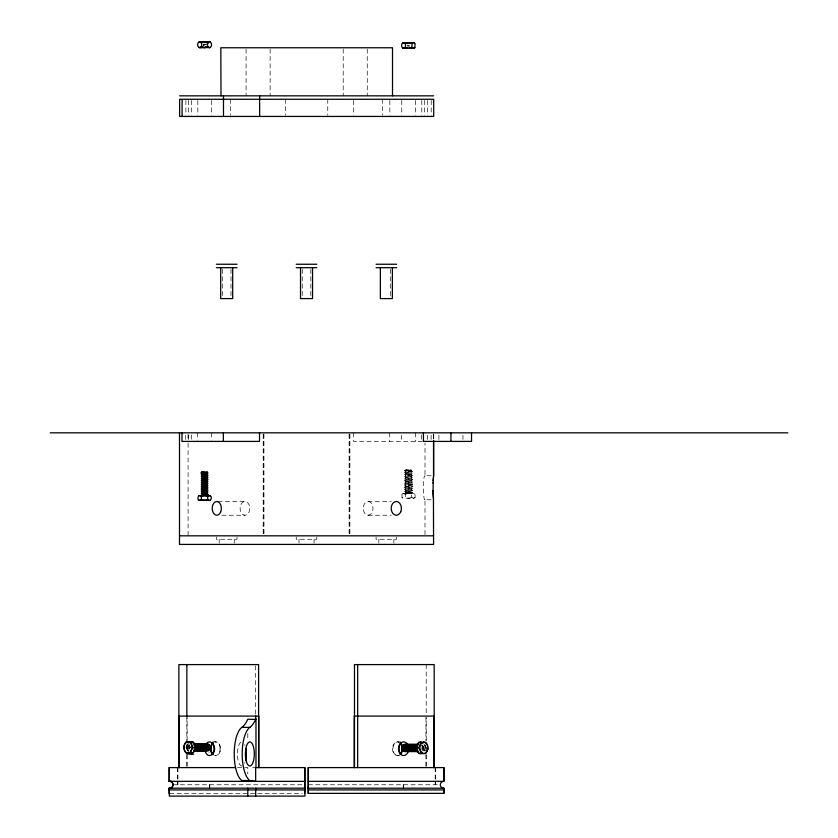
<?xml version="1.0" encoding="UTF-8"?>
<svg xmlns="http://www.w3.org/2000/svg" width="838" height="838" viewBox="0 0 838 838"><rect width="100%" height="100%" fill="white"/><g stroke="black" fill="none" stroke-linecap="round" stroke-linejoin="round"><path stroke-width="0.63" stroke-dasharray="4.19 3.14" d="M187.115 766.309L187.115 754.724M187.115 749.57L187.115 741.85M187.115 740.562L187.115 717.38M403.235 788.631L403.235 784.766M403.497 788.631L403.497 784.766M424.992 534.539L425.002 499.783L431.13 499.783M426.217 766.309L426.217 754.724M426.217 749.57L426.217 747.004M426.217 740.562L426.217 717.38M433.759 434.974L433.759 440.338M191.514 100.497L191.546 115.215M422.111 749.444L422.174 747.58M422.216 748.763L422.163 749.099M190.645 746.941L190.593 747.884L190.645 747.056A2.839 2.011 -89.9 0 0 190.236 747.842M189.032 744.678L186.843 748.889L188.131 750.722M189.398 746.375L189.66 745.684A2.839 2.011 -90 0 0 189.639 749.078M189.618 746.04L189.44 748.763M190.216 747.873L190.614 746.857M423.379 749.413L423.494 747.36L422.163 745.485M188.121 743.568L186.015 747.412L183.91 747.412M189.524 746.019L189.262 747.412L189.482 746.365M423.368 749.444L423.075 750.199M422.132 749.769L422.184 746.176A2.839 2.011 89.9 0 1 422.153 749.57M405.718 471.752L404.754 470.767L405.697 469.825L411.374 469.825C413.134 472.004 403.644 470.872 406.734 471.983C412.474 471.312 413.752 475.555 407.331 475.156C402.23 476.298 415.281 475.062 411.353 478.383C409.698 478.802 402.785 479.189 408.012 479.703M411.353 470.809L405.843 469.877M408.357 479.745L411.29 480.153L412.296 481.222L411.175 482.238L405.697 483.076L408.012 483.484M411.353 474.591L408.357 474.067M408.357 481.63L411.29 482.049L412.296 483.107L411.175 484.134L405.697 484.961L408.012 485.38M405.718 479.326C402.711 475.261 414.443 478.54 411.374 474.559M408.714 483.568C421.305 486.197 398.878 486.721 408.012 487.276M408.714 485.453C421.441 488.093 398.773 488.606 408.012 489.162M405.718 483.107C403.57 479.294 410.871 482.049 412.296 479.326C411.06 476.497 403.403 479.305 405.791 475.429M408.714 489.245C421.441 491.885 398.773 492.398 408.012 492.954M411.353 487.842L408.714 487.349M411.353 491.623L408.714 491.131M423.064 750.23L422.394 751.089M405.718 475.544C402.617 471.522 414.506 474.706 411.374 470.767M408.012 481.599C406.713 481.829 403.193 480.53 405.791 479.21M405.718 485.003L404.754 484.018L405.718 483.034M194.196 754.053L186.665 754.053M405.718 488.784L404.754 487.8L405.718 486.815M405.718 492.576C402.617 488.554 414.506 491.738 411.374 487.8M405.718 471.679C403.371 473.103 406.713 474.214 408.012 474.025M405.718 484.93L404.785 485.872L405.718 486.899M405.718 488.711C403.371 490.136 406.713 491.246 408.012 491.058M405.697 493.477L405.718 492.503M401.978 494.357L402.858 493.477L414.202 493.477L415.093 494.357L415.093 497.332L414.213 498.212L402.879 498.212L401.978 497.332L401.978 494.357L403.507 493.488M408.714 493.027C410.086 493.561 413.721 493.509 411.374 491.592M403.738 493.488C406.021 493.676 406.147 497.709 403.968 498.17A5.698 2.849 90 0 1 403.277 498.17L401.978 497.332M413.344 498.212C410.955 498.013 410.955 493.687 413.344 493.488M415.093 497.332L413.574 498.212M208.714 752.084L209.353 752.084M188.414 751.11A5.677 4.012 -90 0 1 188.11 748.428L191.242 746.312M405.257 494.357L407.855 493.519A5.698 5.698 0 0 1 409.227 493.519L411.814 494.357M411.814 497.332L409.227 498.17A5.688 5.688 0 0 1 407.844 498.17L405.257 497.332M404.785 474.518L412.202 473.68L404.785 472.622L412.296 471.752M404.785 476.413L412.296 475.544M404.785 480.195L412.296 479.326M404.785 483.976L412.296 483.107M404.785 487.768L412.296 486.899M412.296 485.003L404.785 485.872L412.327 486.857M404.785 491.55L412.202 490.722L404.785 489.654L412.296 488.784M411.29 470.39L408.232 470.045M405.257 492.985L409.583 492.734M412.275 492.555L409.133 492.744M404.764 470.767L405.582 470.673M206.358 44.1L203.152 44.404M407.446 45.095L408.169 45.032M411.123 470.401L408.399 470.537M203.184 45.315L204.116 45.242M407.593 46.017L409.489 45.88M406.168 470.642L408.85 470.516M422.457 441.406L353.563 441.406L353.563 432.827M431.13 475.743L425.002 475.743L424.992 443.229M217.985 501.491L244.947 501.491A6.872 4.86 -90 0 1 249.148 511.798A6.872 4.86 -90 0 1 240.736 511.798A6.872 4.86 -90 0 1 244.947 501.491M368.133 501.491A6.872 4.86 -90 0 1 372.334 511.798A6.872 4.86 -90 0 1 363.922 511.798A6.872 4.86 -90 0 1 368.133 501.491L391.241 501.491M221.84 515.234L244.947 515.234M368.133 515.234L391.241 515.234M212.527 741.85L215.492 741.85M397.589 741.85L400.554 741.85M397.589 755.583L399.558 755.583M237.458 767.598L247.797 767.598L247.786 773.862M252.647 767.598L255.024 767.598M173.016 784.766L302.591 784.766M308.384 784.766L440.317 784.766M169.768 793.356L302.256 793.356M408.462 470.055L406.001 469.898M407.572 493.194L406.063 493.111M410.075 493.331L407.708 493.205M410.201 493.331L411.07 493.404M203.184 44.163L206.441 44.404M204.221 45.179L203.152 45.074M407.446 45.839L409.635 46.048M413.574 493.488L415.093 494.357M412.296 471.679L404.785 470.809M412.296 475.46L404.785 474.591M412.327 479.284L404.785 478.383L412.202 477.314L404.785 476.487M412.327 483.076L404.785 482.164L412.202 481.106L404.785 480.268M412.296 484.93L404.785 484.06M412.296 488.711L404.785 487.842M412.296 492.503L404.785 491.623M422.08 745.171L423.494 747.318M421.388 745.328L424.531 747.444M422.101 744.856L423.557 748.051A2.839 2.011 90 0 1 422.174 750.754M186.015 747.412L188.11 751.225M188.141 750.743L188.351 751.131A5.677 4.012 -90 0 1 188.267 743.641M425.295 745.799L424.814 744.615A5.677 4.022 -90 0 1 424.95 751.089A5.698 3.488 -50.8 0 1 425.306 750.303M423.441 747.349L423.557 748.051A2.839 2.011 90 0 0 422.174 745.359M422.174 747.695L422.226 748.533M421.818 100.497L421.786 115.215M431.214 100.497L431.235 115.215M462.953 435.278L462.953 441.406M438.913 435.278L438.913 441.406M435.414 767.598L435.414 784.766M435.163 767.598L435.163 784.766M431.109 435.278L431.109 440.18M427.453 100.497L427.453 115.215M427.328 435.278L427.328 440.18M426.217 664.597L426.217 714.814M425.955 717.38L425.955 740.562M425.966 747.004L425.966 749.57M425.966 754.724L425.966 766.309M424.688 100.497L424.688 115.215M421.64 434.974L421.64 441.406M415.512 100.497L415.512 115.215M415.376 432.827L415.376 441.406M401.769 100.497L401.769 115.215M401.643 435.278L401.643 441.406M396.667 536.98L396.667 539.263L376.073 539.263L376.073 536.98M393.902 539.263L393.902 543.129M390.665 269.333L390.665 297.312M389.848 100.497L389.848 115.215M389.722 432.827L389.722 441.406M382.694 99.272L382.694 115.215M378.839 539.263L378.839 543.129M367.243 49.065L367.243 95.836M353.688 100.497L353.688 115.215M349.907 434.126L349.907 535.828M349.635 434.126L349.635 535.828M349.1 434.126L349.1 535.828M343.213 49.065L343.213 95.836M327.763 99.272L327.763 115.215M316.837 536.98L316.837 539.263L296.233 539.263L296.233 536.98M314.072 539.263L314.072 543.129M310.835 269.333L310.835 297.312M302.246 269.333L302.246 297.312M299.009 539.263L299.009 543.129M285.58 99.272L285.58 115.215M270.129 49.065L270.129 95.836M263.939 434.126L263.97 535.828M263.436 434.126L263.436 535.828M263.174 434.126L263.174 535.828M255.401 665.885L255.401 714.814M247.786 733.606L247.786 740.143M246.089 49.065L246.089 95.836M237.007 536.98L237.007 539.263L216.403 539.263L216.403 536.98M234.242 539.263L234.242 543.129M230.995 269.333L230.995 297.312M230.639 99.272L230.639 115.215M222.416 269.333L222.416 297.312M219.179 539.263L219.179 543.129M211.564 100.497L211.564 115.215M211.427 432.827L211.427 440.18M209.835 784.766L209.835 788.631M209.584 784.766L209.584 788.631M197.831 100.497L197.831 115.215M197.695 432.827L197.695 440.18M191.42 434.974L191.42 440.338M188.644 100.497L188.644 115.215M188.519 435.278L188.519 440.18M188.089 434.126L188.089 441.951M188.089 443.25L188.089 535.828M186.853 717.38L186.853 743.138M186.853 744.427L186.853 749.57M186.853 754.724L186.853 766.309M185.879 100.497L185.879 115.215M185.753 435.278L185.753 440.18M177.918 767.598L177.918 784.766M177.656 767.598L177.656 784.766M403.277 493.53A5.698 2.849 -90 0 1 403.958 493.519M188.1 748.428A5.677 4.022 89.9 0 1 189.315 744.783M193.526 754.19A5.677 4.012 -90 0 1 190.676 754.19M190.184 754.2A5.677 4.022 -90 0 1 187.335 754.2M424.992 499.417A12.004 1.247 -90 0 1 423.452 487.758A12.004 1.247 -90 0 1 424.992 476.099M244.686 744.626A12.015 4.462 -90 0 1 245.031 745.464M245.031 762.454A12.015 4.462 -90 0 1 244.686 763.292M241.878 765.974A12.015 4.462 -90 0 1 237.437 755.059A12.015 4.462 -90 0 1 241.061 742.143M433.581 434.126L433.581 439.322L433.581 434.126M424.489 749.759L424.279 750.136A5.698 3.488 -50.8 0 0 423.934 750.932A5.677 4.022 -89.9 0 0 423.934 744.856L425.788 747.894L424.499 749.727M220.132 748.711A6.861 4.578 -90 0 0 214.79 741.944A6.861 5.122 -90 0 1 220.677 748.711A6.861 5.122 -90 0 1 214.779 755.499A6.861 4.578 -90 0 0 220.132 748.711M392.404 748.554A6.861 5.122 -90 0 0 398.982 755.289A6.861 4.578 -90 0 1 392.949 748.544A6.861 4.578 -90 0 1 399.181 742.321A6.861 5.122 -90 0 0 392.404 748.554"/><path stroke-width="1.26" d="M179.143 767.598L179.143 716.092M433.445 498.212L433.581 544.417L179.5 544.417L179.5 432.827M182.097 116.44L182.118 99.272L433.696 99.272L433.696 116.44L179.636 116.44L179.625 99.272L181.259 99.272M220.708 267.689L220.698 298.59L232.702 298.59L232.713 267.689M255.663 716.092L255.663 719.444A41.198 15.304 -90 0 1 249.839 727.363A27.465 10.203 -90 0 0 242.192 753.959A27.465 10.203 -90 0 0 249.839 780.555L255.663 781.372L304.948 781.372M258.596 767.598L258.596 664.597L178.882 664.597L178.892 767.598M300.538 267.689L300.528 298.59L312.532 298.59L312.543 267.689M308.384 793.356L308.384 767.598M354.223 767.598L354.233 716.092M380.368 267.689L380.358 298.59L392.362 298.59L392.373 267.689M434.189 767.598L434.189 664.597L354.484 664.597L354.484 767.598M443.742 793.356L443.742 788.202A3.436 3.436 0 0 1 440.317 784.766A3.436 3.436 0 0 1 443.742 781.33L443.742 767.598M433.215 480.603L433.068 491.812M190.865 753.09C189.734 749.842 195.977 744.406 194.961 749.654A5.698 3.488 -50.7 0 1 194.479 750.848L192.96 753.09L186.225 753.09C183.176 750.02 183.187 744.804 186.225 741.735L192.96 741.735C195.076 744.071 196.49 748.303 193.987 750.838M194.123 744.49L195.233 746.941L194.898 749.35M416.989 750.293L416.842 745.652A5.698 3.499 -50.7 0 1 417.324 744.458L418.832 742.217L425.578 742.217L427.076 744.448A5.698 3.488 50.8 0 1 427.569 745.642L427.778 749.245M420.938 742.217L419.021 747.391L416.517 747.894M433.099 483.17L433.131 482.374M208.253 744.416L209.73 745.977L209.825 748.763M433.215 480.624L433.382 478.131M433.236 480.384L433.424 477.451M433.445 477.325L433.456 477.178M433.466 477.031L433.581 475.775L433.508 476.56M210.003 747.527L208.547 744.217L205.76 743.987M210.767 749.717L210.767 748.072M405.854 744.469C400.774 742.625 401.811 753.771 406.713 751.319M427.768 749.308L425.578 753.572L418.832 753.572L416.842 750.136M401.915 746.878L403.319 744.93M401.915 746.899L402.093 749.528L403.822 751.351M402.607 746.532L402.586 748.606L403.612 750.293M209.814 748.805L208.494 750.701L206.494 750.565M417.408 746.071L417.753 745.307M201.591 749.35C202.859 747.067 201.036 742.814 198.072 743.809M208.285 749.35C209.552 747.077 207.73 742.803 204.765 743.809M402.711 746.229L404.251 745.066M200.334 47.577L203.184 47.211M404.283 48.311L407.593 47.902M194.741 749.601L193.945 750.199M201.434 749.601L200.418 750.24M208.128 749.601L207.101 750.24M404.524 745.495C402.491 747.737 404.848 752.995 408.043 751.319M408.535 745.495C406.514 747.747 408.85 752.995 412.066 751.319M411.207 745.495C409.185 747.737 411.531 752.995 414.737 751.319M415.229 745.495C413.344 747.653 415.26 752.555 418.413 751.497M199.79 41.9C202.429 42.214 202.367 47.263 199.79 47.577M209.395 47.577C206.808 47.274 206.808 42.204 209.395 41.9M404.649 43C405.959 44.152 406.105 48.059 403.738 48.311M413.344 48.311L411.814 47.431L412.181 43.178M413.574 48.311L414.894 47.619M414.8 47.703L415.093 43.513L413.574 42.633M200.272 500.265L201.319 499.511L201.319 496.536L200.272 495.782M209.395 500.38C207.112 500.192 206.986 496.148 209.165 495.698A5.698 2.849 89.9 0 1 209.856 495.698L210.076 495.771M412.107 43.241L413.113 42.675M194.73 744.217C200.272 740.624 200.764 754.19 195.401 750.324M196.071 744.217C201.612 740.624 202.105 754.19 196.731 750.324M201.424 744.217C206.965 740.624 207.457 754.19 202.084 750.324M202.765 744.217C206.253 741.536 209.385 748.889 205.771 750.24M402.764 42.885L403.507 42.633M402.795 42.864C401.098 43.88 401.109 48.038 403.507 48.311M404.712 745.328L405.812 745.108M408.724 745.328L410.253 745.328M411.406 745.328L412.725 745.192M415.418 745.328L416.947 745.328M199.067 743.987C204.577 741.316 204.482 754.116 199.413 750.324M409.384 751.319C404.492 753.771 403.455 742.646 408.525 744.469M410.725 751.319C405.822 753.771 404.785 742.646 409.866 744.469M413.396 751.319C408.504 753.771 407.467 742.646 412.547 744.469M416.077 751.319C411.186 753.771 410.149 742.646 415.219 744.469M417.418 751.319C413.71 753.509 411.154 745.422 415.177 745.108M405.121 751.319L404.073 751.414M201.319 42.78L204.367 41.9M207.866 46.698L204.818 47.577M405.257 43.513L407.855 42.675A5.698 5.698 0 0 1 409.227 42.675L411.814 43.513M411.814 47.431L409.227 48.269A5.698 5.698 0 0 1 407.844 48.269L405.257 47.431M201.319 496.536L204.367 495.656M207.866 499.511L204.818 500.38M206.839 744.563L207.971 744.354M208.285 42.309L200.743 41.9M195.285 750.199C198.051 748.69 196.302 743.096 193.065 743.694M196.626 750.199C199.528 748.638 197.433 742.615 194.049 743.809M201.979 750.199L203.309 747.412L201.654 744.71M203.309 750.199C206.221 748.638 204.126 742.615 200.743 743.809M204.65 750.199C206.797 749.141 206.295 745.307 204.063 744.626M199.559 41.9C196.972 42.204 196.972 47.274 199.559 47.577M209.626 47.577C212.213 47.274 212.213 42.204 209.626 41.9M199.339 495.698C198.04 495.478 196.794 500.202 199.559 500.38M209.846 500.349C210.967 500.569 212.443 496.442 210.087 495.771M403.487 744.877L404.094 744.835M197.737 750.24L199.308 747.884L197.904 744.846M199.077 750.24C201.392 749.507 201.026 745.621 198.983 744.71M208.222 494.745L206.619 494.41M409.237 750.68L407.876 750.46M415.931 750.68L414.569 750.46M208.222 494.745L201.35 495.143L202.398 495.31M207.918 43.052L207.248 43.115M207.091 472.58L204.818 472.695M200.691 47.577L206.012 47.347M404.628 48.311L407.132 48.185M206.86 46.938L205.54 47.033M410.809 47.672L409.489 47.766M410.871 43.157L412.254 43.031L404.691 42.633M204.283 472.716L200.858 472.925L202.566 473.25M235.3 767.598L169.077 767.598L169.077 781.372L171.759 781.362M255.171 788.17L304.948 788.16M254.186 788.17L169.339 788.191L169.339 796.1L304.948 796.1L304.948 767.598L255.663 767.598L255.663 781.372L169.339 781.341L169.339 767.598M198.931 41.9L210.254 41.9M402.879 42.633L414.202 42.633M198.931 47.577L210.254 47.577M402.879 48.311L414.202 48.311M179.636 95.836L433.696 95.836M216.403 264.253L237.007 264.253M296.233 264.253L316.837 264.253M376.073 264.253L396.667 264.253M216.403 267.689L237.007 267.689M296.233 267.689L316.837 267.689M376.073 267.689L396.667 267.689M50.196 432.827L787.804 432.827M202.524 472.223L201.749 471.993L207.436 471.993M198.931 495.656L210.254 495.656M198.931 500.391L210.254 500.391M179.5 535.828L433.581 535.828M178.882 716.092L258.848 716.092L258.848 767.598M354.484 716.092L434.189 716.092M247.786 781.372L241.868 780.555A27.465 10.203 -90 0 1 234.221 753.959A27.465 10.203 -90 0 1 241.868 727.363L249.839 727.363M406.922 745.066L405.173 746.951L406.053 750.083M410.945 745.066L409.185 746.951L410.306 750.293M413.616 745.066L411.867 746.951L412.746 750.083M417.638 745.066C414.496 745.757 415.763 751.403 418.675 751.676M407.624 750.733L406.535 750.46M410.295 750.733C406.388 750.701 407.404 742.646 411.207 744.469M414.318 750.733L413.228 750.46M416.989 750.733C413.082 750.701 414.108 742.657 417.9 744.469M194.123 751.194C197.108 750.953 197.517 745.914 194.971 744.71M241.868 780.555L249.839 780.555M308.384 781.341L444.004 781.341L444.004 767.598L308.122 767.598L308.122 793.356L444.004 793.356L444.004 788.191L308.646 788.191M169.077 789.92L304.948 789.92M308.384 789.92L444.004 789.92M169.768 793.356L169.077 793.356L169.077 788.16A3.436 3.436 0 0 0 173.016 784.766A3.436 3.436 0 0 0 169.59 781.33M171.759 788.17L169.077 788.16M204.126 472.213L201.801 472.035M206.619 472.339L207.855 472.454M409.489 43.178L404.387 42.696M203.644 42.309L200.366 41.931M204.818 41.9L205.781 42.026M203.404 47.452L204.367 47.577M204.818 495.656L207.866 496.536M201.319 499.511L204.367 500.38M206.619 473.585C212.58 474.371 196.668 474.339 202.566 475.136M206.619 475.481C212.663 476.256 196.679 476.235 202.566 477.031M202.566 478.927C196.867 478.121 210.987 478.289 207.353 477.451M206.619 479.263C212.663 480.038 196.679 480.017 202.566 480.813M206.619 481.159C212.58 481.944 196.668 481.913 202.566 482.709M206.619 483.055C212.559 483.83 196.605 483.819 202.566 484.605M202.566 486.49C196.961 485.673 210.809 485.883 207.353 485.013M206.619 486.836C212.559 487.622 196.605 487.601 202.566 488.386M206.619 488.732C212.59 489.507 196.658 489.486 202.566 490.282M202.566 492.178C196.961 491.361 210.946 491.539 207.353 490.701M202.566 494.064C196.993 493.247 210.757 493.456 207.353 492.587M403.738 42.633L404.702 43.031M205.729 42.015L207.866 42.78M412.694 750.733C409.07 750.24 410.222 742.719 413.878 744.469M411.353 750.733L410.547 750.46M406.001 750.733C402.376 750.24 403.528 742.719 407.195 744.469M404.67 750.733L403.853 750.46M206.661 472.716C209.039 473.606 200.711 473.177 202.293 474.078M206.661 474.612C208.997 475.492 200.711 475.083 202.293 475.974M206.661 476.497C209.05 477.388 200.701 476.969 202.293 477.859M206.661 478.393C208.997 479.273 200.711 478.865 202.293 479.755M206.661 480.289C209.029 481.169 200.753 480.761 202.293 481.651M206.661 482.175C208.955 483.065 200.795 482.646 202.293 483.547M206.661 484.071C209.102 484.93 200.774 484.542 202.293 485.432M206.661 485.967C209.008 486.847 200.753 486.438 202.293 487.328M206.661 487.863C209.102 488.722 200.774 488.334 202.293 489.224M206.661 489.748C209.039 490.639 200.711 490.209 202.293 491.11M206.661 491.644C209.133 492.503 200.701 492.116 202.293 493.006M206.661 493.54C209.039 494.42 200.711 494.001 202.293 494.902M418.654 744.175C415.763 743.861 415.02 748.365 416.758 750.083M408.483 745.108C405.948 745.003 405.938 749.078 407.624 750.293M203.435 47.462L201.319 46.698M417.774 750.68L417.24 750.46M205.404 744.626C209.196 745.558 206.808 753.624 203.424 750.324M208.348 744.71L210.003 747.412M416.559 744.469C413.364 742.887 411.971 748.648 414.318 750.293M207.269 744.846C210.369 746.396 207.897 753.456 204.765 750.324M203.257 744.846L203.948 745.464M200.586 744.846C203.686 746.407 201.204 753.456 198.072 750.324M196.563 744.846L197.255 745.464M193.892 744.846L194.573 745.464M194.06 750.324C196.658 753.163 199.214 747.884 197.443 745.747M200.753 750.324C203.351 753.163 205.907 747.884 204.137 745.747M418.623 747.894L420.131 750.136A5.698 3.488 50.8 0 1 420.613 751.33L420.938 753.572M193.18 747.412L191.892 745.579M191.881 745.548L190.865 741.735M194.762 745.747L195.285 747.412M423.494 742.866L423.473 742.217M433.435 498.044L433.361 497.238M433.424 497.898L433.078 491.801M433.34 496.84L433.152 493.687M433.131 493.425L433.11 492.901M433.078 491.518L433.047 490.387M221.002 95.836L220.823 47.766L392.509 47.766L392.509 95.836M471.532 432.827L471.532 441.406L423.42 441.406L423.42 432.827M450.949 432.827L450.949 441.406M433.927 716.092L433.927 767.598M357.669 664.597L357.669 767.598M308.384 787.364L308.384 787.94M308.122 787.196L308.122 787.94M304.697 767.598L304.697 793.356M259.644 95.836L259.644 116.44M259.508 432.827L259.508 441.406L181.961 441.406L181.972 432.827M255.967 767.598L255.967 718.753A41.198 15.304 90 0 1 255.663 719.444L247.786 719.224A41.198 15.304 -90 0 1 241.868 727.363M255.663 788.17L255.663 796.1M247.786 788.17L247.786 796.1M223.484 95.836L223.484 116.44M223.358 432.827L223.358 441.406M186.853 664.597L186.853 716.092M199.329 41.942A5.698 2.849 -90 0 1 200.02 41.942M200.02 47.536A5.698 2.849 90 0 1 199.329 47.536M203.906 41.942A5.698 5.698 0 0 1 205.268 41.942M205.268 47.536A5.698 5.698 0 0 1 203.906 47.536M209.856 47.536A5.698 2.849 -89.9 0 1 209.175 47.536M209.175 41.942A5.698 2.849 89.9 0 1 209.856 41.942M403.968 48.269A5.698 2.849 -89.9 0 1 403.277 48.269M403.277 42.675A5.698 2.849 90 0 1 403.968 42.675M200.01 500.349A5.698 2.849 90 0 1 199.329 500.349M205.268 500.349A5.698 5.698 0 0 1 203.906 500.349M422.247 753.027A5.677 4.022 -89.9 0 1 416.517 747.664A5.677 4.022 -89.9 0 1 422.541 742.971M404.419 750.597A2.839 2.011 90 0 1 401.79 747.894A2.839 2.011 90 0 1 404.419 745.192M189.838 742.101A5.677 4.012 -90 0 1 195.264 746.951A5.677 4.012 -90 0 1 190.467 752.974M208.128 744.573A2.839 2.011 90 0 1 209.992 747.768A2.839 2.011 90 0 1 207.625 750.199M210.778 748.177A2.839 2.011 -90 0 1 210.778 749.591M245.838 748.439A12.015 4.462 -90 0 1 245.618 760.537M169.59 788.202A3.436 3.436 0 0 0 173.026 784.766A3.436 3.436 0 0 0 169.077 781.372M213.082 754.493A6.861 4.578 -90 0 1 213.082 742.939M206.305 743.756A6.861 4.588 -90 0 1 213.302 744.909A6.861 4.588 -90 0 1 211.323 755.007A6.861 4.588 -90 0 1 205.017 750.314M400.072 742.772A6.861 5.122 -90 0 1 402.638 748.711A6.861 5.122 -90 0 1 400.072 754.661M408.263 751.477A6.861 5.101 -90 0 1 400.805 754.462A6.861 5.101 -90 0 1 399.831 744.071A6.861 5.101 -90 0 1 407.614 744.49M400.69 743.767A6.861 4.578 -90 0 1 400.69 753.666M400.428 753.676A6.861 4.588 -90 0 1 400.428 743.746M212.999 754.661A6.861 5.122 -90 0 1 210.432 748.711A6.861 5.122 -90 0 1 212.999 742.772M211.993 742.74A6.861 5.101 -90 0 1 214.591 748.711A6.861 5.101 -90 0 1 211.993 754.692M433.581 440.631L433.581 475.743L433.581 440.631M427.275 750.932A5.677 4.022 -90 0 0 424.038 742.227A5.677 4.022 -90 0 0 420.32 750.534A5.677 4.022 -90 0 0 427.275 750.932M191.315 750.45A5.677 4.012 -90 0 0 188.079 741.735A5.677 4.012 -90 0 0 184.37 750.052A5.677 4.012 -90 0 0 191.315 750.45M400.7 511.871A6.861 5.112 -90 0 0 396.374 501.501A6.861 5.112 -90 0 0 391.838 511.714A6.861 5.112 -90 0 0 400.7 511.871M220.645 512.018A6.861 4.578 -90 0 0 216.948 501.501A6.861 4.578 -90 0 0 212.726 511.568A6.861 4.578 -90 0 0 220.645 512.018M253.495 760.873A12.015 4.462 -90 0 0 250.248 741.986A12.015 4.462 -90 0 0 245.796 759.008A12.015 4.462 -90 0 0 253.495 760.873"/></g></svg>
